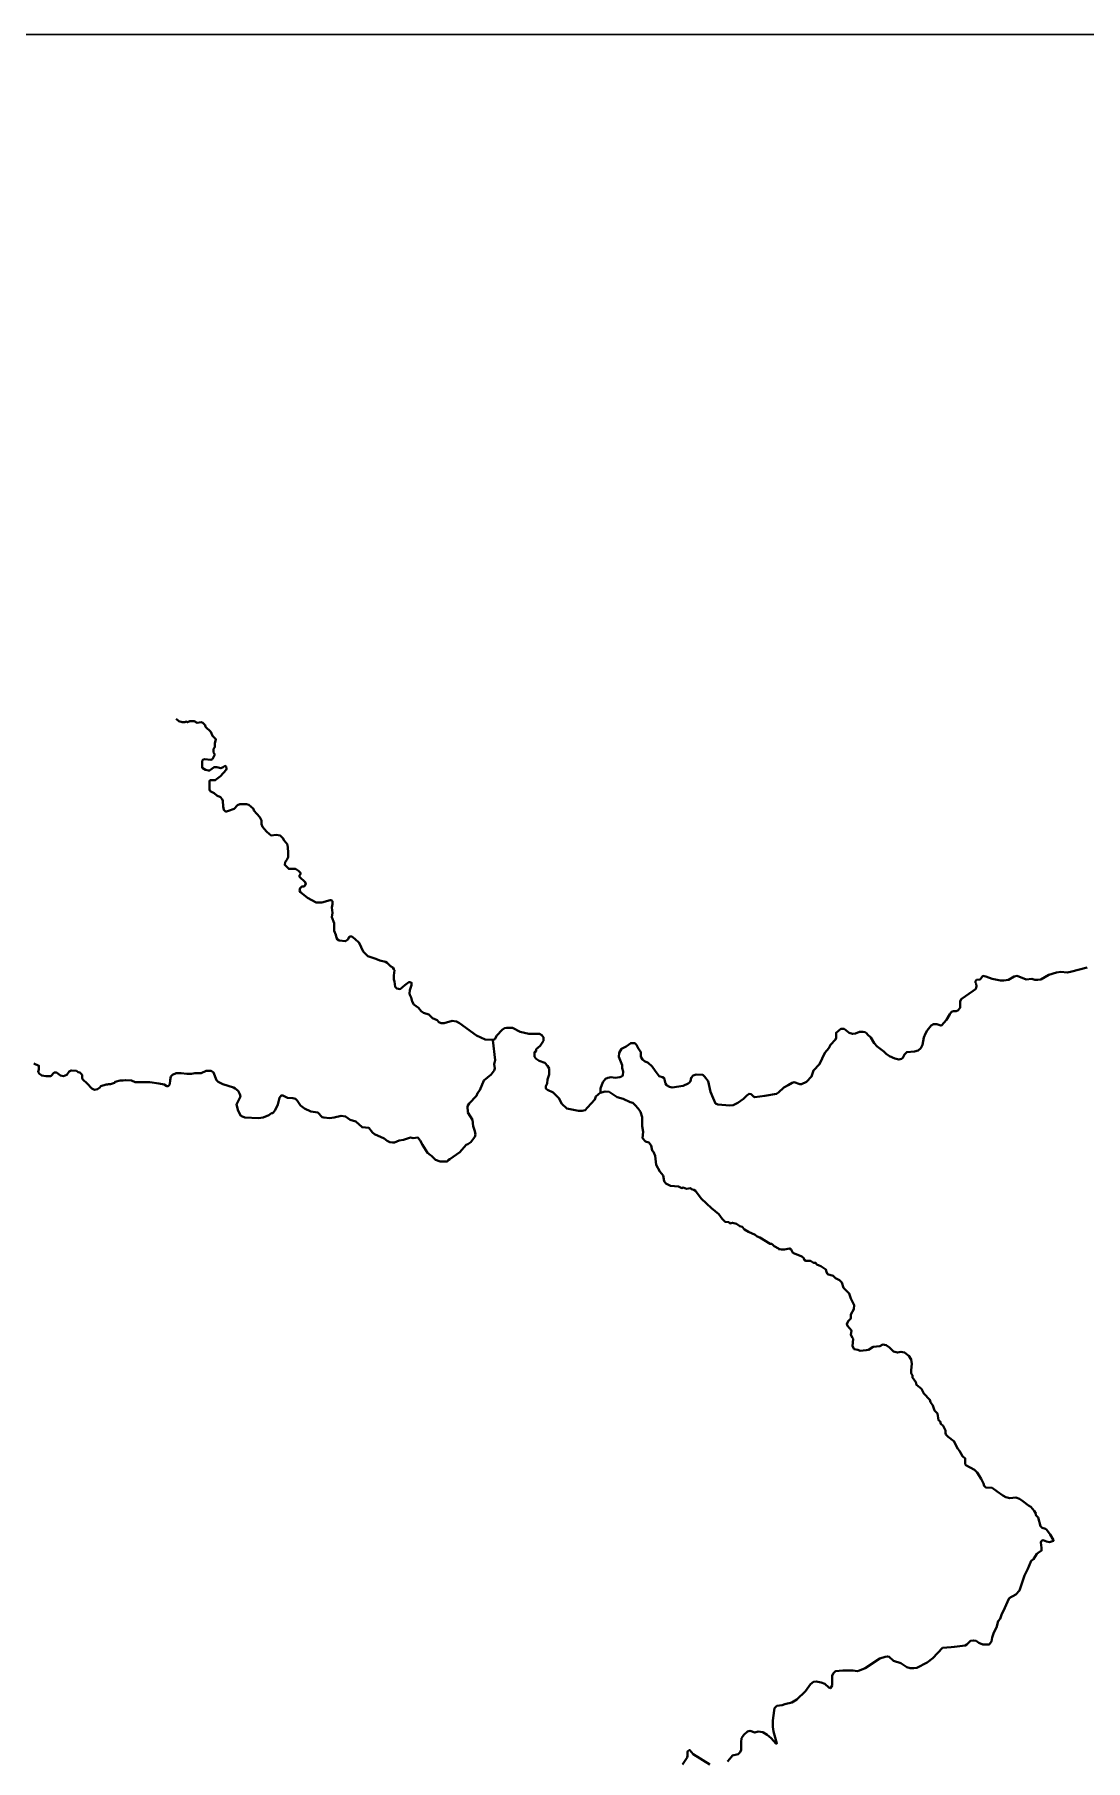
# Model space of a CAD drawing. Header units: metres. Extents: x 772934 to 773467, y 8442002 to 8442594.
# Drawn here: x 773283.16 to 773287.54, y 8442380.6 to 8442387.8 of the extents above; entities that cross this region are included whole.
import ezdxf

# ---------------------------------------------------------------- set-up
doc = ezdxf.new("R2010")
doc.units = ezdxf.units.M
doc.layers.add('Límite de Provincia', color=7, linetype='Continuous', lineweight=40)
doc.layers.add('Red vías Vecinales', color=106, linetype='Continuous', lineweight=40)

msp = doc.modelspace()

# ---------------------------------------------------------------- linework, layer by layer
at = {"layer": 'Límite de Provincia', "linetype": 'Continuous'}
for points in [[(773285.0765, 8442383.6056), (773285.0406, 8442383.6062), (773285.005, 8442383.6228), (773284.9339, 8442383.6749), (773284.922, 8442383.6821), (773284.9031, 8442383.6844), (773284.8698, 8442383.6749), (773284.858, 8442383.6749), (773284.8485, 8442383.6797), (773284.8414, 8442383.6868), (773284.8224, 8442383.6963), (773284.8058, 8442383.7105), (773284.7845, 8442383.7176), (773284.775, 8442383.7248), (773284.7631, 8442383.739), (773284.7441, 8442383.7532), (773284.737, 8442383.7651), (773284.7323, 8442383.7817), (773284.7275, 8442383.7935), (773284.7252, 8442383.7983), (773284.7275, 8442383.8125), (773284.7347, 8442383.8339), (773284.7347, 8442383.8433), (773284.7299, 8442383.8457), (773284.7228, 8442383.8457), (773284.7062, 8442383.8339), (773284.6872, 8442383.8173), (773284.673, 8442383.8196), (773284.6659, 8442383.8267), (773284.6635, 8442383.8481), (773284.6611, 8442383.8576), (773284.6611, 8442383.8742), (773284.6635, 8442383.8955), (773284.6611, 8442383.9003), (773284.6564, 8442383.9074), (773284.6469, 8442383.9121), (773284.6327, 8442383.9264), (773284.6256, 8442383.9311), (773284.6018, 8442383.9358), (773284.5852, 8442383.943), (773284.552, 8442383.9548), (773284.5331, 8442383.9738), (773284.5165, 8442384.0094), (773284.4975, 8442384.026), (773284.4856, 8442384.0355), (773284.4761, 8442384.0355), (773284.469, 8442384.0236), (773284.4595, 8442384.0165), (773284.4334, 8442384.0189), (773284.4263, 8442384.0236), (773284.4216, 8442384.0307), (773284.4192, 8442384.0426), (773284.4121, 8442384.0592), (773284.4121, 8442384.0924), (773284.4026, 8442384.1161), (773284.405, 8442384.1351), (773284.4026, 8442384.1564), (773284.405, 8442384.1706), (773284.405, 8442384.1825), (773284.4002, 8442384.1872), (773284.3955, 8442384.1872), (773284.3599, 8442384.1778), (773284.3362, 8442384.1778), (773284.3006, 8442384.1967), (773284.2722, 8442384.2205), (773284.2674, 8442384.2276), (773284.2698, 8442384.2371), (773284.2769, 8442384.2442), (773284.284, 8442384.2442), (773284.2888, 8442384.2465), (773284.2935, 8442384.256), (773284.2911, 8442384.2631), (773284.2674, 8442384.2845), (773284.2674, 8442384.2916), (773284.2722, 8442384.2963), (773284.2722, 8442384.3011), (773284.2627, 8442384.3106), (773284.2508, 8442384.3177), (773284.2224, 8442384.3177), (773284.2058, 8442384.3343), (773284.2081, 8442384.3462), (773284.2152, 8442384.3556), (773284.22, 8442384.3675), (773284.22, 8442384.3888), (773284.2176, 8442384.4197), (773284.2034, 8442384.4363), (773284.1986, 8442384.4458), (773284.1868, 8442384.4576), (773284.1702, 8442384.46), (773284.1488, 8442384.4576), (773284.1417, 8442384.4624), (773284.1299, 8442384.4742), (773284.1133, 8442384.4932), (773284.1085, 8442384.5051), (773284.1085, 8442384.5193), (773284.1014, 8442384.5335), (773284.0777, 8442384.562), (773284.0753, 8442384.5691), (773284.0563, 8442384.5857), (773284.0468, 8442384.5881), (773284.0184, 8442384.5881), (773284.0089, 8442384.5833), (773283.9947, 8442384.5691), (773283.9709, 8442384.5596), (773283.9638, 8442384.5572), (773283.9591, 8442384.5572), (773283.952, 8442384.5644), (773283.9496, 8442384.5786), (773283.9472, 8442384.6023), (773283.9449, 8442384.6094), (773283.9377, 8442384.6165), (773283.9235, 8442384.6237), (773283.9117, 8442384.6331), (773283.8951, 8442384.6426), (773283.8927, 8442384.6497), (773283.8927, 8442384.6853), (773283.8951, 8442384.6877), (773283.9164, 8442384.6877), (773283.9377, 8442384.7043), (773283.9615, 8442384.7304), (773283.9638, 8442384.7351), (773283.9615, 8442384.7446), (773283.9567, 8442384.747), (773283.9496, 8442384.7422), (773283.9401, 8442384.7375), (773283.9235, 8442384.7422), (773283.9117, 8442384.7422), (773283.8927, 8442384.728), (773283.8879, 8442384.728), (773283.8761, 8442384.7304), (773283.8618, 8442384.7399), (773283.8618, 8442384.7683), (773283.8642, 8442384.7731), (773283.8713, 8442384.7754), (773283.8974, 8442384.7731), (773283.9045, 8442384.7754), (773283.914, 8442384.7944), (773283.9093, 8442384.8039), (773283.9093, 8442384.8181), (773283.914, 8442384.8253), (773283.914, 8442384.8419), (773283.9164, 8442384.8466), (773283.9188, 8442384.8585), (773283.9045, 8442384.8727), (773283.8974, 8442384.8893), (773283.8761, 8442384.9106), (773283.8737, 8442384.9177), (773283.8642, 8442384.9272), (773283.8571, 8442384.9296), (773283.8405, 8442384.9272), (773283.8286, 8442384.9344), (773283.8097, 8442384.9344), (773283.8002, 8442384.9296), (773283.7931, 8442384.932), (773283.7907, 8442384.9296), (773283.7788, 8442384.9296), (773283.7646, 8442384.9344), (773283.7527, 8442384.9438)], [(773286.051, 8442380.5964), (773286.0605, 8442380.6083), (773286.0723, 8442380.6225), (773286.096, 8442380.6272), (773286.1032, 8442380.6343), (773286.1079, 8442380.6438), (773286.1079, 8442380.677), (773286.1103, 8442380.6936), (773286.1198, 8442380.7079), (773286.134, 8442380.7221), (773286.1459, 8442380.7245), (773286.1648, 8442380.7174), (773286.1791, 8442380.7221), (773286.198, 8442380.7197), (773286.217, 8442380.7079), (773286.2336, 8442380.6936), (773286.2526, 8442380.6723), (773286.2573, 8442380.6723), (773286.2431, 8442380.7221), (773286.2407, 8442380.7411), (773286.2407, 8442380.7672), (773286.2455, 8442380.8099), (773286.2478, 8442380.8193), (773286.2573, 8442380.8288), (773286.2787, 8442380.8312), (773286.2905, 8442380.8359), (773286.319, 8442380.8431), (773286.3403, 8442380.8549), (773286.3759, 8442380.8905), (773286.3973, 8442380.919), (773286.4091, 8442380.9284), (773286.421, 8442380.9308), (773286.4423, 8442380.9261), (773286.4566, 8442380.9213), (773286.4732, 8442380.9047), (773286.4803, 8442380.9024), (773286.4874, 8442380.9142), (773286.4874, 8442380.9545), (773286.4921, 8442380.964), (773286.5016, 8442380.9735), (773286.5325, 8442380.9759), (773286.5751, 8442380.9759), (773286.5917, 8442380.9735), (773286.6012, 8442380.9759), (773286.625, 8442380.9854), (773286.6866, 8442381.0257), (773286.708, 8442381.0328), (773286.7175, 8442381.0352), (773286.7246, 8442381.0328), (773286.7435, 8442381.0162), (773286.7744, 8442381.0067), (773286.7981, 8442380.9901), (773286.8123, 8442380.9854), (773286.8266, 8442380.9854), (773286.8408, 8442380.9877), (773286.8835, 8442381.0091), (773286.9072, 8442381.0281), (773286.9475, 8442381.0707), (773286.9831, 8442381.0731), (773286.9973, 8442381.0755), (773287.0424, 8442381.0802), (773287.0495, 8442381.085), (773287.0637, 8442381.0992), (773287.0756, 8442381.1016), (773287.0874, 8442381.0992), (773287.0993, 8442381.0921), (773287.1159, 8442381.085), (773287.142, 8442381.085), (773287.1515, 8442381.0968), (773287.1539, 8442381.1134), (773287.161, 8442381.1348), (773287.1728, 8442381.1561), (773287.1799, 8442381.1822), (773287.1871, 8442381.1917), (773287.1942, 8442381.2131), (773287.2013, 8442381.2249), (773287.2179, 8442381.2629), (773287.225, 8442381.2771), (773287.2535, 8442381.2937), (773287.2677, 8442381.3103), (773287.289, 8442381.372), (773287.3033, 8442381.4004), (773287.3175, 8442381.4336), (773287.327, 8442381.4407), (773287.3412, 8442381.4621), (773287.346, 8442381.4668), (773287.3602, 8442381.4763), (773287.3602, 8442381.4882), (773287.3578, 8442381.5095), (773287.3602, 8442381.5166), (773287.3673, 8442381.519), (773287.3815, 8442381.5143), (773287.3934, 8442381.5119), (773287.41, 8442381.5166), (773287.41, 8442381.519), (773287.3958, 8442381.5427), (773287.3815, 8442381.5641), (773287.3768, 8442381.5664), (773287.3626, 8442381.5712), (773287.3555, 8442381.5783), (773287.346, 8442381.6139), (773287.3365, 8442381.6234), (773287.3365, 8442381.6305), (773287.3294, 8442381.6423), (773287.3151, 8442381.6589), (773287.3056, 8442381.6637), (773287.2819, 8442381.6827), (773287.2677, 8442381.6922), (773287.2535, 8442381.6969), (773287.2274, 8442381.6945), (773287.2108, 8442381.6993), (773287.1989, 8442381.7064), (773287.1752, 8442381.723), (773287.1539, 8442381.7372), (773287.1278, 8442381.7396), (773287.1206, 8442381.7467), (773287.1183, 8442381.7562), (773287.1088, 8442381.7752), (773287.0922, 8442381.8013), (773287.0803, 8442381.8131), (773287.0448, 8442381.8321), (773287.0424, 8442381.8368), (773287.0424, 8442381.8605), (773287.0305, 8442381.87), (773287.0187, 8442381.8914), (773287.0115, 8442381.9009), (773286.9949, 8442381.9317), (773286.9712, 8442381.9507), (773286.9617, 8442381.9602), (773286.9594, 8442381.9673), (773286.9594, 8442381.9768), (773286.9499, 8442381.9957), (773286.9404, 8442382.0052), (773286.938, 8442382.0147), (773286.9309, 8442382.0195), (773286.9262, 8442382.0479), (773286.9143, 8442382.0598), (773286.9072, 8442382.0811), (773286.8977, 8442382.0954), (773286.8953, 8442382.1048), (773286.8692, 8442382.1309), (773286.8598, 8442382.1499), (773286.8384, 8442382.1665), (773286.836, 8442382.1784), (773286.8218, 8442382.1973), (773286.8218, 8442382.2068), (773286.8171, 8442382.2139), (773286.8171, 8442382.2282), (773286.8194, 8442382.2543), (773286.8171, 8442382.2732), (773286.8076, 8442382.2875), (773286.7886, 8442382.3017), (773286.7744, 8442382.3041), (773286.7601, 8442382.3017), (773286.7483, 8442382.3041), (773286.7435, 8442382.3064), (773286.7269, 8442382.323), (773286.7127, 8442382.3325), (773286.6985, 8442382.3349), (773286.6866, 8442382.3278), (773286.6582, 8442382.3254), (773286.6392, 8442382.3136), (773286.6297, 8442382.3112), (773286.6036, 8442382.3088), (773286.5941, 8442382.3136), (773286.5799, 8442382.3159), (773286.5728, 8442382.3278), (773286.5751, 8442382.3586), (773286.5728, 8442382.3634), (773286.5657, 8442382.3752), (773286.568, 8442382.3942), (773286.5514, 8442382.4132), (773286.5491, 8442382.4203), (773286.5538, 8442382.4321), (773286.5657, 8442382.444), (773286.5657, 8442382.4606), (773286.5775, 8442382.4819), (773286.5799, 8442382.4986), (773286.5657, 8442382.527), (773286.5585, 8442382.5484), (773286.5348, 8442382.5721), (773286.5277, 8442382.5934), (773286.5182, 8442382.6029), (773286.5016, 8442382.6124), (773286.4921, 8442382.6219), (773286.4684, 8442382.629), (773286.4637, 8442382.6385), (773286.4613, 8442382.648), (773286.44, 8442382.6622), (773286.4328, 8442382.6646), (773286.4234, 8442382.6693), (773286.4186, 8442382.6764), (773286.4091, 8442382.6764), (773286.3973, 8442382.6835), (773286.3783, 8442382.6835), (773286.3712, 8442382.6883), (773286.3688, 8442382.6954), (773286.3617, 8442382.7025), (773286.3237, 8442382.7168), (773286.3166, 8442382.731), (773286.3095, 8442382.7357), (773286.2953, 8442382.7334), (773286.2882, 8442382.731), (773286.2763, 8442382.731), (773286.2692, 8442382.7334), (773286.2644, 8442382.7334), (773286.2644, 8442382.7357), (773286.2455, 8442382.7452), (773286.236, 8442382.7547), (773286.2289, 8442382.7547), (773286.1862, 8442382.7808), (773286.1743, 8442382.7855), (773286.1672, 8442382.7926), (773286.1387, 8442382.8045), (773286.1221, 8442382.814), (773286.1127, 8442382.8259), (773286.1032, 8442382.8282), (773286.0889, 8442382.8377), (773286.0723, 8442382.8425), (773286.0605, 8442382.8401), (773286.0581, 8442382.8448), (773286.0415, 8442382.8472), (773286.0296, 8442382.8591), (773286.0154, 8442382.878), (773285.9846, 8442382.9041), (773285.9632, 8442382.9231), (773285.9419, 8442382.9444), (773285.9182, 8442382.9753), (773285.911, 8442382.98), (773285.9016, 8442382.9824), (773285.8968, 8442382.9871), (773285.8802, 8442382.9848), (773285.866, 8442382.9895), (773285.8612, 8442382.9871), (773285.847, 8442382.9943), (773285.8138, 8442382.9966), (773285.7948, 8442383.0061), (773285.7877, 8442383.0156), (773285.783, 8442383.0393), (773285.7687, 8442383.0559), (773285.7545, 8442383.0844), (773285.7498, 8442383.1223), (773285.7427, 8442383.1389), (773285.7379, 8442383.1437), (773285.7332, 8442383.165), (773285.7237, 8442383.1769), (773285.7094, 8442383.1816), (773285.6976, 8442383.1958), (773285.7, 8442383.2219), (773285.6952, 8442383.2457), (773285.6952, 8442383.2836), (773285.6881, 8442383.305), (773285.6786, 8442383.3192), (773285.6668, 8442383.3334), (773285.6573, 8442383.3429), (773285.6454, 8442383.3453), (773285.617, 8442383.3595), (773285.5909, 8442383.3666), (773285.5577, 8442383.388), (773285.5411, 8442383.3903), (773285.5268, 8442383.3856), (773285.5221, 8442383.3856), (773285.5221, 8442383.4022), (773285.5316, 8442383.4283), (773285.5434, 8442383.4425), (773285.5529, 8442383.4473), (773285.5671, 8442383.4496), (773285.5837, 8442383.4473), (773285.6027, 8442383.4496), (773285.6098, 8442383.452), (773285.6146, 8442383.4567), (773285.617, 8442383.4733), (773285.6122, 8442383.4876), (773285.6122, 8442383.4994), (773285.598, 8442383.535), (773285.6003, 8442383.5516), (773285.6098, 8442383.5682), (773285.6288, 8442383.5777), (773285.6478, 8442383.5919), (773285.6644, 8442383.5919), (773285.6715, 8442383.5848), (773285.6786, 8442383.5706), (773285.6905, 8442383.554), (773285.6905, 8442383.535), (773285.6976, 8442383.5232), (773285.7047, 8442383.516), (773285.7213, 8442383.5089), (773285.7379, 8442383.4947), (773285.7498, 8442383.4757), (773285.7664, 8442383.4544), (773285.7711, 8442383.452), (773285.7806, 8442383.4496), (773285.7877, 8442383.4449), (773285.7925, 8442383.4235), (773285.7972, 8442383.4164), (773285.8091, 8442383.4093), (773285.8209, 8442383.4069), (773285.866, 8442383.414), (773285.8873, 8442383.4235), (773285.8921, 8442383.4259), (773285.8968, 8442383.433), (773285.8992, 8442383.4473), (773285.9087, 8442383.4567), (773285.9205, 8442383.4615), (773285.949, 8442383.4591), (773285.9561, 8442383.452), (773285.9703, 8442383.433), (773285.9798, 8442383.388), (773285.9917, 8442383.3619), (773286.0012, 8442383.3405), (773286.0107, 8442383.3358), (773286.0605, 8442383.331), (773286.0747, 8442383.3334), (773286.0937, 8442383.3429), (773286.1174, 8442383.3595), (773286.1316, 8442383.3737), (773286.1411, 8442383.3808), (773286.1506, 8442383.3785), (773286.1601, 8442383.369), (773286.1648, 8442383.3666), (773286.2075, 8442383.3714), (773286.255, 8442383.3808), (773286.2644, 8442383.3856), (773286.2858, 8442383.4069), (773286.3048, 8442383.4164), (773286.3214, 8442383.4259), (773286.3285, 8442383.4283), (773286.3522, 8442383.4212), (773286.3593, 8442383.4212), (773286.3807, 8442383.4307), (773286.402, 8442383.452), (773286.4091, 8442383.4781), (773286.4352, 8442383.5042), (773286.4566, 8442383.5516), (773286.4732, 8442383.5706), (773286.4803, 8442383.5848), (773286.5016, 8442383.6062), (773286.504, 8442383.6133), (773286.504, 8442383.6346), (773286.523, 8442383.6512), (773286.5372, 8442383.6512), (773286.5585, 8442383.6346), (773286.5728, 8442383.6299), (773286.5846, 8442383.6323), (773286.6012, 8442383.6394), (773286.6155, 8442383.6394), (773286.625, 8442383.637), (773286.6321, 8442383.6323), (773286.6344, 8442383.6275), (773286.6487, 8442383.6157), (773286.6629, 8442383.5919), (773286.6748, 8442383.5777), (773286.7032, 8442383.5564), (773286.7127, 8442383.5469), (773286.7269, 8442383.5374), (773286.7483, 8442383.5279), (773286.7649, 8442383.5232), (773286.7767, 8442383.5255), (773286.7815, 8442383.5303), (773286.7886, 8442383.5445), (773286.7981, 8442383.554), (773286.8313, 8442383.5564), (773286.8455, 8442383.5611), (773286.8574, 8442383.5706), (773286.8645, 8442383.5848), (773286.8692, 8442383.6157), (773286.8764, 8442383.6323), (773286.8835, 8442383.6441), (773286.9001, 8442383.6655), (773286.9096, 8442383.6702), (773286.9238, 8442383.6702), (773286.9404, 8442383.6655), (773286.9428, 8442383.6655), (773286.9641, 8442383.6892), (773286.9783, 8442383.7129), (773286.9855, 8442383.7224), (773286.9926, 8442383.7248), (773287.0044, 8442383.7248), (773287.0115, 8442383.7271), (773287.021, 8442383.739), (773287.021, 8442383.7651), (773287.0258, 8442383.7746), (773287.0756, 8442383.8101), (773287.0851, 8442383.8173), (773287.0874, 8442383.822), (773287.0898, 8442383.8291), (773287.0874, 8442383.8386), (773287.0851, 8442383.8433), (773287.0851, 8442383.8505), (773287.0898, 8442383.8552), (773287.104, 8442383.8576), (773287.1159, 8442383.8718), (773287.1278, 8442383.8694), (773287.1539, 8442383.8599), (773287.1894, 8442383.8528), (773287.2037, 8442383.8528), (773287.2226, 8442383.8552), (773287.2464, 8442383.8694), (773287.2582, 8442383.8718), (773287.2962, 8442383.8576), (773287.3199, 8442383.8599), (773287.3317, 8442383.8552), (773287.3436, 8442383.8552), (773287.3578, 8442383.8576), (773287.391, 8442383.8765), (773287.4219, 8442383.886), (773287.4408, 8442383.8884), (773287.4669, 8442383.886), (773287.4812, 8442383.8884), (773287.5499, 8442383.9074)], [(773286.051, 8442380.5964), (773286.0605, 8442380.6083), (773286.0723, 8442380.6225), (773286.096, 8442380.6272), (773286.1032, 8442380.6343), (773286.1079, 8442380.6438), (773286.1079, 8442380.677), (773286.1103, 8442380.6936), (773286.1198, 8442380.7079), (773286.134, 8442380.7221), (773286.1459, 8442380.7245), (773286.1648, 8442380.7174), (773286.1791, 8442380.7221), (773286.198, 8442380.7197), (773286.217, 8442380.7079), (773286.2336, 8442380.6936), (773286.2526, 8442380.6723), (773286.2573, 8442380.6723), (773286.2431, 8442380.7221), (773286.2407, 8442380.7411), (773286.2407, 8442380.7672), (773286.2455, 8442380.8099), (773286.2478, 8442380.8193), (773286.2573, 8442380.8288), (773286.2787, 8442380.8312), (773286.2905, 8442380.8359), (773286.319, 8442380.8431), (773286.3403, 8442380.8549), (773286.3759, 8442380.8905), (773286.3973, 8442380.919), (773286.4091, 8442380.9284), (773286.421, 8442380.9308), (773286.4423, 8442380.9261), (773286.4566, 8442380.9213), (773286.4732, 8442380.9047), (773286.4803, 8442380.9024), (773286.4874, 8442380.9142), (773286.4874, 8442380.9545), (773286.4921, 8442380.964), (773286.5016, 8442380.9735), (773286.5325, 8442380.9759), (773286.5751, 8442380.9759), (773286.5917, 8442380.9735), (773286.6012, 8442380.9759), (773286.625, 8442380.9854), (773286.6866, 8442381.0257), (773286.708, 8442381.0328), (773286.7175, 8442381.0352), (773286.7246, 8442381.0328), (773286.7435, 8442381.0162), (773286.7744, 8442381.0067), (773286.7981, 8442380.9901), (773286.8123, 8442380.9854), (773286.8266, 8442380.9854), (773286.8408, 8442380.9877), (773286.8835, 8442381.0091), (773286.9072, 8442381.0281), (773286.9475, 8442381.0707), (773286.9831, 8442381.0731), (773286.9973, 8442381.0755), (773287.0424, 8442381.0802), (773287.0495, 8442381.085), (773287.0637, 8442381.0992), (773287.0756, 8442381.1016), (773287.0874, 8442381.0992), (773287.0993, 8442381.0921), (773287.1159, 8442381.085), (773287.142, 8442381.085), (773287.1515, 8442381.0968), (773287.1539, 8442381.1134), (773287.161, 8442381.1348), (773287.1728, 8442381.1561), (773287.1799, 8442381.1822), (773287.1871, 8442381.1917), (773287.1942, 8442381.2131), (773287.2013, 8442381.2249), (773287.2179, 8442381.2629), (773287.225, 8442381.2771), (773287.2535, 8442381.2937), (773287.2677, 8442381.3103), (773287.289, 8442381.372), (773287.3033, 8442381.4004), (773287.3175, 8442381.4336), (773287.327, 8442381.4407), (773287.3412, 8442381.4621), (773287.346, 8442381.4668), (773287.3602, 8442381.4763), (773287.3602, 8442381.4882), (773287.3578, 8442381.5095), (773287.3602, 8442381.5166), (773287.3673, 8442381.519), (773287.3815, 8442381.5143), (773287.3934, 8442381.5119), (773287.41, 8442381.5166), (773287.41, 8442381.519), (773287.3958, 8442381.5427), (773287.3815, 8442381.5641), (773287.3768, 8442381.5664), (773287.3626, 8442381.5712), (773287.3555, 8442381.5783), (773287.346, 8442381.6139), (773287.3365, 8442381.6234), (773287.3365, 8442381.6305), (773287.3294, 8442381.6423), (773287.3151, 8442381.6589), (773287.3056, 8442381.6637), (773287.2819, 8442381.6827), (773287.2677, 8442381.6922), (773287.2535, 8442381.6969), (773287.2274, 8442381.6945), (773287.2108, 8442381.6993), (773287.1989, 8442381.7064), (773287.1752, 8442381.723), (773287.1539, 8442381.7372), (773287.1278, 8442381.7396), (773287.1206, 8442381.7467), (773287.1183, 8442381.7562), (773287.1088, 8442381.7752), (773287.0922, 8442381.8013), (773287.0803, 8442381.8131), (773287.0448, 8442381.8321), (773287.0424, 8442381.8368), (773287.0424, 8442381.8605), (773287.0305, 8442381.87), (773287.0187, 8442381.8914), (773287.0115, 8442381.9009), (773286.9949, 8442381.9317), (773286.9712, 8442381.9507), (773286.9617, 8442381.9602), (773286.9594, 8442381.9673), (773286.9594, 8442381.9768), (773286.9499, 8442381.9957), (773286.9404, 8442382.0052), (773286.938, 8442382.0147), (773286.9309, 8442382.0195), (773286.9262, 8442382.0479), (773286.9143, 8442382.0598), (773286.9072, 8442382.0811), (773286.8977, 8442382.0954), (773286.8953, 8442382.1048), (773286.8692, 8442382.1309), (773286.8598, 8442382.1499), (773286.8384, 8442382.1665), (773286.836, 8442382.1784), (773286.8218, 8442382.1973), (773286.8218, 8442382.2068), (773286.8171, 8442382.2139), (773286.8171, 8442382.2282), (773286.8194, 8442382.2543), (773286.8171, 8442382.2732), (773286.8076, 8442382.2875), (773286.7886, 8442382.3017), (773286.7744, 8442382.3041), (773286.7601, 8442382.3017), (773286.7483, 8442382.3041), (773286.7435, 8442382.3064), (773286.7269, 8442382.323), (773286.7127, 8442382.3325), (773286.6985, 8442382.3349), (773286.6866, 8442382.3278), (773286.6582, 8442382.3254), (773286.6392, 8442382.3136), (773286.6297, 8442382.3112), (773286.6036, 8442382.3088), (773286.5941, 8442382.3136), (773286.5799, 8442382.3159), (773286.5728, 8442382.3278), (773286.5751, 8442382.3586), (773286.5728, 8442382.3634), (773286.5657, 8442382.3752), (773286.568, 8442382.3942), (773286.5514, 8442382.4132), (773286.5491, 8442382.4203), (773286.5538, 8442382.4321), (773286.5657, 8442382.444), (773286.5657, 8442382.4606), (773286.5775, 8442382.4819), (773286.5799, 8442382.4986), (773286.5657, 8442382.527), (773286.5585, 8442382.5484), (773286.5348, 8442382.5721), (773286.5277, 8442382.5934), (773286.5182, 8442382.6029), (773286.5016, 8442382.6124), (773286.4921, 8442382.6219), (773286.4684, 8442382.629), (773286.4637, 8442382.6385), (773286.4613, 8442382.648), (773286.44, 8442382.6622), (773286.4328, 8442382.6646), (773286.4234, 8442382.6693), (773286.4186, 8442382.6764), (773286.4091, 8442382.6764), (773286.3973, 8442382.6835), (773286.3783, 8442382.6835), (773286.3712, 8442382.6883), (773286.3688, 8442382.6954), (773286.3617, 8442382.7025), (773286.3237, 8442382.7168), (773286.3166, 8442382.731), (773286.3095, 8442382.7357), (773286.2953, 8442382.7334), (773286.2882, 8442382.731), (773286.2763, 8442382.731), (773286.2692, 8442382.7334), (773286.2644, 8442382.7334), (773286.2644, 8442382.7357), (773286.2455, 8442382.7452), (773286.236, 8442382.7547), (773286.2289, 8442382.7547), (773286.1862, 8442382.7808), (773286.1743, 8442382.7855), (773286.1672, 8442382.7926), (773286.1387, 8442382.8045), (773286.1221, 8442382.814), (773286.1127, 8442382.8259), (773286.1032, 8442382.8282), (773286.0889, 8442382.8377), (773286.0723, 8442382.8425), (773286.0605, 8442382.8401), (773286.0581, 8442382.8448), (773286.0415, 8442382.8472), (773286.0296, 8442382.8591), (773286.0154, 8442382.878), (773285.9846, 8442382.9041), (773285.9632, 8442382.9231), (773285.9419, 8442382.9444), (773285.9182, 8442382.9753), (773285.911, 8442382.98), (773285.9016, 8442382.9824), (773285.8968, 8442382.9871), (773285.8802, 8442382.9848), (773285.866, 8442382.9895), (773285.8612, 8442382.9871), (773285.847, 8442382.9943), (773285.8138, 8442382.9966), (773285.7948, 8442383.0061), (773285.7877, 8442383.0156), (773285.783, 8442383.0393), (773285.7687, 8442383.0559), (773285.7545, 8442383.0844), (773285.7498, 8442383.1223), (773285.7427, 8442383.1389), (773285.7379, 8442383.1437), (773285.7332, 8442383.165), (773285.7237, 8442383.1769), (773285.7094, 8442383.1816), (773285.6976, 8442383.1958), (773285.7, 8442383.2219), (773285.6952, 8442383.2457), (773285.6952, 8442383.2836), (773285.6881, 8442383.305), (773285.6786, 8442383.3192), (773285.6668, 8442383.3334), (773285.6573, 8442383.3429), (773285.6454, 8442383.3453), (773285.617, 8442383.3595), (773285.5909, 8442383.3666), (773285.5577, 8442383.388), (773285.5411, 8442383.3903), (773285.5268, 8442383.3856), (773285.5221, 8442383.3856), (773285.5031, 8442383.369), (773285.4984, 8442383.3571), (773285.4675, 8442383.3239), (773285.458, 8442383.3121), (773285.4462, 8442383.3097), (773285.4296, 8442383.3097), (773285.3821, 8442383.3192), (773285.3608, 8442383.3382), (773285.3489, 8442383.3619), (773285.3252, 8442383.3856), (773285.3015, 8442383.3974), (773285.2944, 8442383.4022), (773285.2944, 8442383.4117), (773285.2991, 8442383.4235), (773285.3015, 8442383.4401), (773285.3086, 8442383.4615), (773285.3086, 8442383.4852), (773285.3015, 8442383.4971), (773285.2896, 8442383.5089), (773285.2659, 8442383.5184), (773285.2541, 8442383.5255), (773285.247, 8442383.535), (773285.247, 8442383.554), (773285.2541, 8442383.5587), (773285.2541, 8442383.5658), (773285.2707, 8442383.5801), (773285.2849, 8442383.6014), (773285.2849, 8442383.6157), (773285.2778, 8442383.6251), (773285.2683, 8442383.6299), (773285.2232, 8442383.6299), (773285.1877, 8442383.6394), (773285.1545, 8442383.656), (773285.1307, 8442383.656), (773285.1213, 8442383.6536), (773285.1118, 8442383.6465), (773285.0904, 8442383.6228), (773285.0809, 8442383.6085), (773285.0738, 8442383.6038), (773285.0833, 8442383.5208), (773285.0786, 8442383.5042), (773285.0809, 8442383.4852), (773285.0786, 8442383.4781), (773285.0667, 8442383.4615), (773285.0359, 8442383.4354), (773285.0193, 8442383.3951), (773285.0098, 8442383.3832), (773285.005, 8442383.3714), (773284.9742, 8442383.3405), (773284.9671, 8442383.3287), (773284.9695, 8442383.3026), (773284.9884, 8442383.2717), (773284.9908, 8442383.2457), (773284.9979, 8442383.2243), (773285.0003, 8442383.2101), (773284.9979, 8442383.2006), (773284.9813, 8442383.1792), (773284.9695, 8442383.1698), (773284.9623, 8442383.1674), (773284.9363, 8442383.1366), (773284.8936, 8442383.1081), (773284.8864, 8442383.1034), (773284.8841, 8442383.0986), (773284.8532, 8442383.0986), (773284.8343, 8442383.1057), (773284.8177, 8442383.1223), (773284.8129, 8442383.1247), (773284.8011, 8442383.1342), (773284.7797, 8442383.1674), (773284.7702, 8442383.1864), (773284.7607, 8442383.1982), (773284.7418, 8442383.1958), (773284.7299, 8442383.1982), (773284.7014, 8442383.1887), (773284.6825, 8442383.1864), (773284.6635, 8442383.1769), (773284.6564, 8442383.1769), (773284.6445, 8442383.1792), (773284.6327, 8442383.184), (773284.6208, 8442383.1935), (773284.5805, 8442383.2125), (773284.571, 8442383.2196), (773284.5568, 8442383.2385), (773284.5283, 8442383.2409), (773284.5022, 8442383.2646), (773284.4785, 8442383.2717), (773284.4595, 8442383.286), (773284.4406, 8442383.2883), (773284.4121, 8442383.2812), (773284.3931, 8442383.2789), (773284.3694, 8442383.2812), (773284.3623, 8442383.2836), (773284.3433, 8442383.3026), (773284.3149, 8442383.3073), (773284.2888, 8442383.3192), (773284.2722, 8442383.331), (773284.2579, 8442383.3524), (773284.2508, 8442383.3595), (773284.239, 8442383.3619), (773284.2176, 8442383.3642), (773284.1986, 8442383.3737), (773284.1915, 8442383.3737), (773284.1844, 8442383.3642), (773284.1773, 8442383.3358), (773284.1654, 8442383.3121), (773284.1559, 8442383.3002), (773284.1512, 8442383.3002), (773284.1393, 8442383.2907), (773284.1156, 8442383.2812), (773284.0966, 8442383.2789), (773284.0397, 8442383.2812), (773284.0231, 8442383.2883), (773284.0113, 8442383.3097), (773284.0042, 8442383.3358), (773284.0208, 8442383.369), (773284.0184, 8442383.3785), (773284.0113, 8442383.3927), (773283.9994, 8442383.4022), (773283.9923, 8442383.4069), (773283.9472, 8442383.4212), (773283.9283, 8442383.4307), (773283.9211, 8442383.4378), (773283.9093, 8442383.4686), (773283.8998, 8442383.4757), (773283.8784, 8442383.4757), (773283.8571, 8442383.4662), (773283.831, 8442383.4662), (773283.8168, 8442383.4639), (773283.7978, 8442383.4639), (773283.7741, 8442383.4662), (773283.7527, 8442383.4662), (773283.7385, 8442383.4591), (773283.7314, 8442383.452), (773283.729, 8442383.4378), (773283.7267, 8442383.4212), (773283.7243, 8442383.4164), (773283.7195, 8442383.4117), (773283.7148, 8442383.4117), (773283.7029, 8442383.4188), (773283.6816, 8442383.4235), (773283.6436, 8442383.4283), (773283.582, 8442383.4283), (773283.5677, 8442383.4354), (773283.5417, 8442383.4378), (773283.5322, 8442383.4354), (773283.5203, 8442383.4354), (773283.499, 8442383.4307), (773283.4966, 8442383.4259), (773283.48, 8442383.4212), (773283.4705, 8442383.4212), (773283.4681, 8442383.4188), (773283.461, 8442383.4188), (773283.4397, 8442383.4117), (773283.4349, 8442383.4069), (773283.4254, 8442383.3998), (773283.4136, 8442383.3974), (773283.4017, 8442383.4022), (773283.3827, 8442383.4235), (773283.3638, 8442383.4401), (773283.3614, 8442383.4449), (773283.3614, 8442383.4591), (773283.3519, 8442383.4686), (773283.3448, 8442383.471), (773283.3377, 8442383.4757), (773283.3163, 8442383.4781), (773283.3069, 8442383.4733), (773283.2974, 8442383.4591), (773283.2831, 8442383.4544), (773283.2713, 8442383.4567), (773283.2547, 8442383.4686), (773283.2452, 8442383.4686), (773283.231, 8442383.4544), (773283.2096, 8442383.4544), (773283.193, 8442383.4567), (773283.1835, 8442383.4639), (773283.1788, 8442383.471), (773283.1811, 8442383.4828), (773283.1811, 8442383.4971), (773283.1598, 8442383.5065)], [(773285.8636, 8442380.5845), (773285.8826, 8442380.613), (773285.885, 8442380.6201), (773285.885, 8442380.6391), (773285.8921, 8442380.6438), (773285.8944, 8442380.6438), (773285.9087, 8442380.6272), (773285.9775, 8442380.5845)], [(773285.8636, 8442380.5845), (773285.8826, 8442380.613), (773285.885, 8442380.6201), (773285.885, 8442380.6391), (773285.8921, 8442380.6438), (773285.8944, 8442380.6438), (773285.9087, 8442380.6272), (773285.9775, 8442380.5845)]]:
    msp.add_lwpolyline(points, dxfattribs=at)
at = {"layer": 'Red vías Vecinales', "color": 7, "lineweight": 30}
msp.add_lwpolyline([(773276.0777, 8442369.205), (773296.7687, 8442369.205), (773296.7687, 8442387.7964), (773276.0777, 8442387.7964), (773276.0777, 8442369.205)], dxfattribs=at)

doc.saveas('drawing.dxf')
